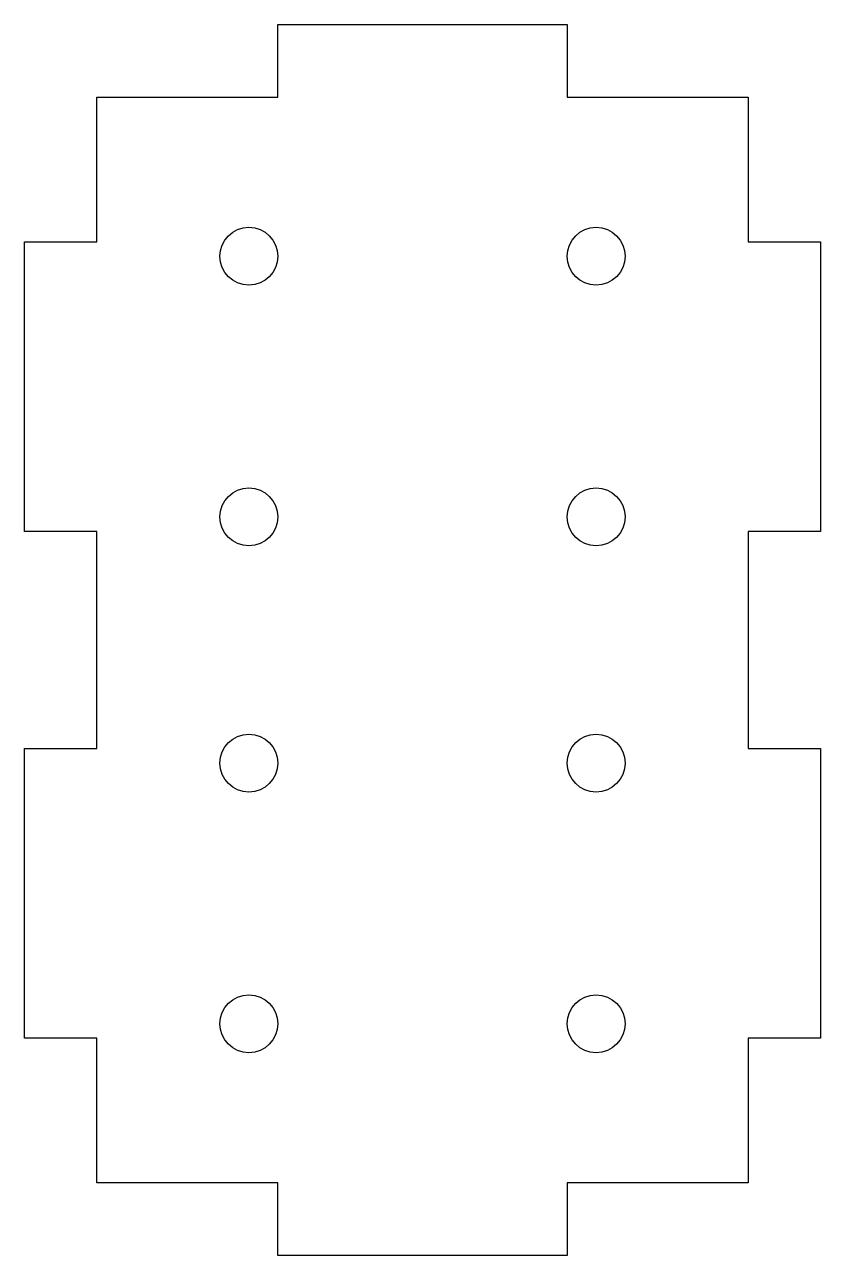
# Model space of a CAD drawing. Header units: millimetres. Extents: x -5 to 50, y -5 to 80.
import ezdxf

# ---------------------------------------------------------------- set-up
doc = ezdxf.new("R2010")
doc.units = ezdxf.units.MM

msp = doc.modelspace()

# ---------------------------------------------------------------- linework, layer by layer
at = {"color": 7, "linetype": 'Continuous', "lineweight": 25}
for p, q in [((12.5, 75), (12.5, 80)), ((12.5, 80), (32.5, 80)), ((32.5, 80), (32.5, 75)), ((0, 65), (0, 75)), ((0, 75), (12.5, 75)), ((32.5, 75), (45, 75)), ((45, 75), (45, 65)), ((-5, 45), (-5, 65)), ((-5, 65), (0, 65)), ((45, 65), (50, 65)), ((50, 65), (50, 45)), ((0, 45), (-5, 45)), ((0, 30), (0, 45)), ((45, 45), (45, 30)), ((50, 45), (45, 45)), ((-5, 10), (-5, 30)), ((-5, 30), (0, 30)), ((45, 30), (50, 30)), ((50, 30), (50, 10)), ((0, 10), (-5, 10)), ((0, 0), (0, 10)), ((50, 10), (45, 10)), ((45, 10), (45, 0)), ((12.5, 0), (0, 0)), ((12.5, -5), (12.5, 0)), ((45, 0), (32.5, 0)), ((32.5, 0), (32.5, -5)), ((32.5, -5), (12.5, -5))]:
    msp.add_line(p, q, dxfattribs=at)
for centre in [(10.5, 64), (34.5, 64), (10.5, 46), (34.5, 46), (10.5, 29), (34.5, 29), (10.5, 11), (34.5, 11)]:
    msp.add_circle(centre, 2, dxfattribs=at)

doc.saveas('drawing.dxf')
